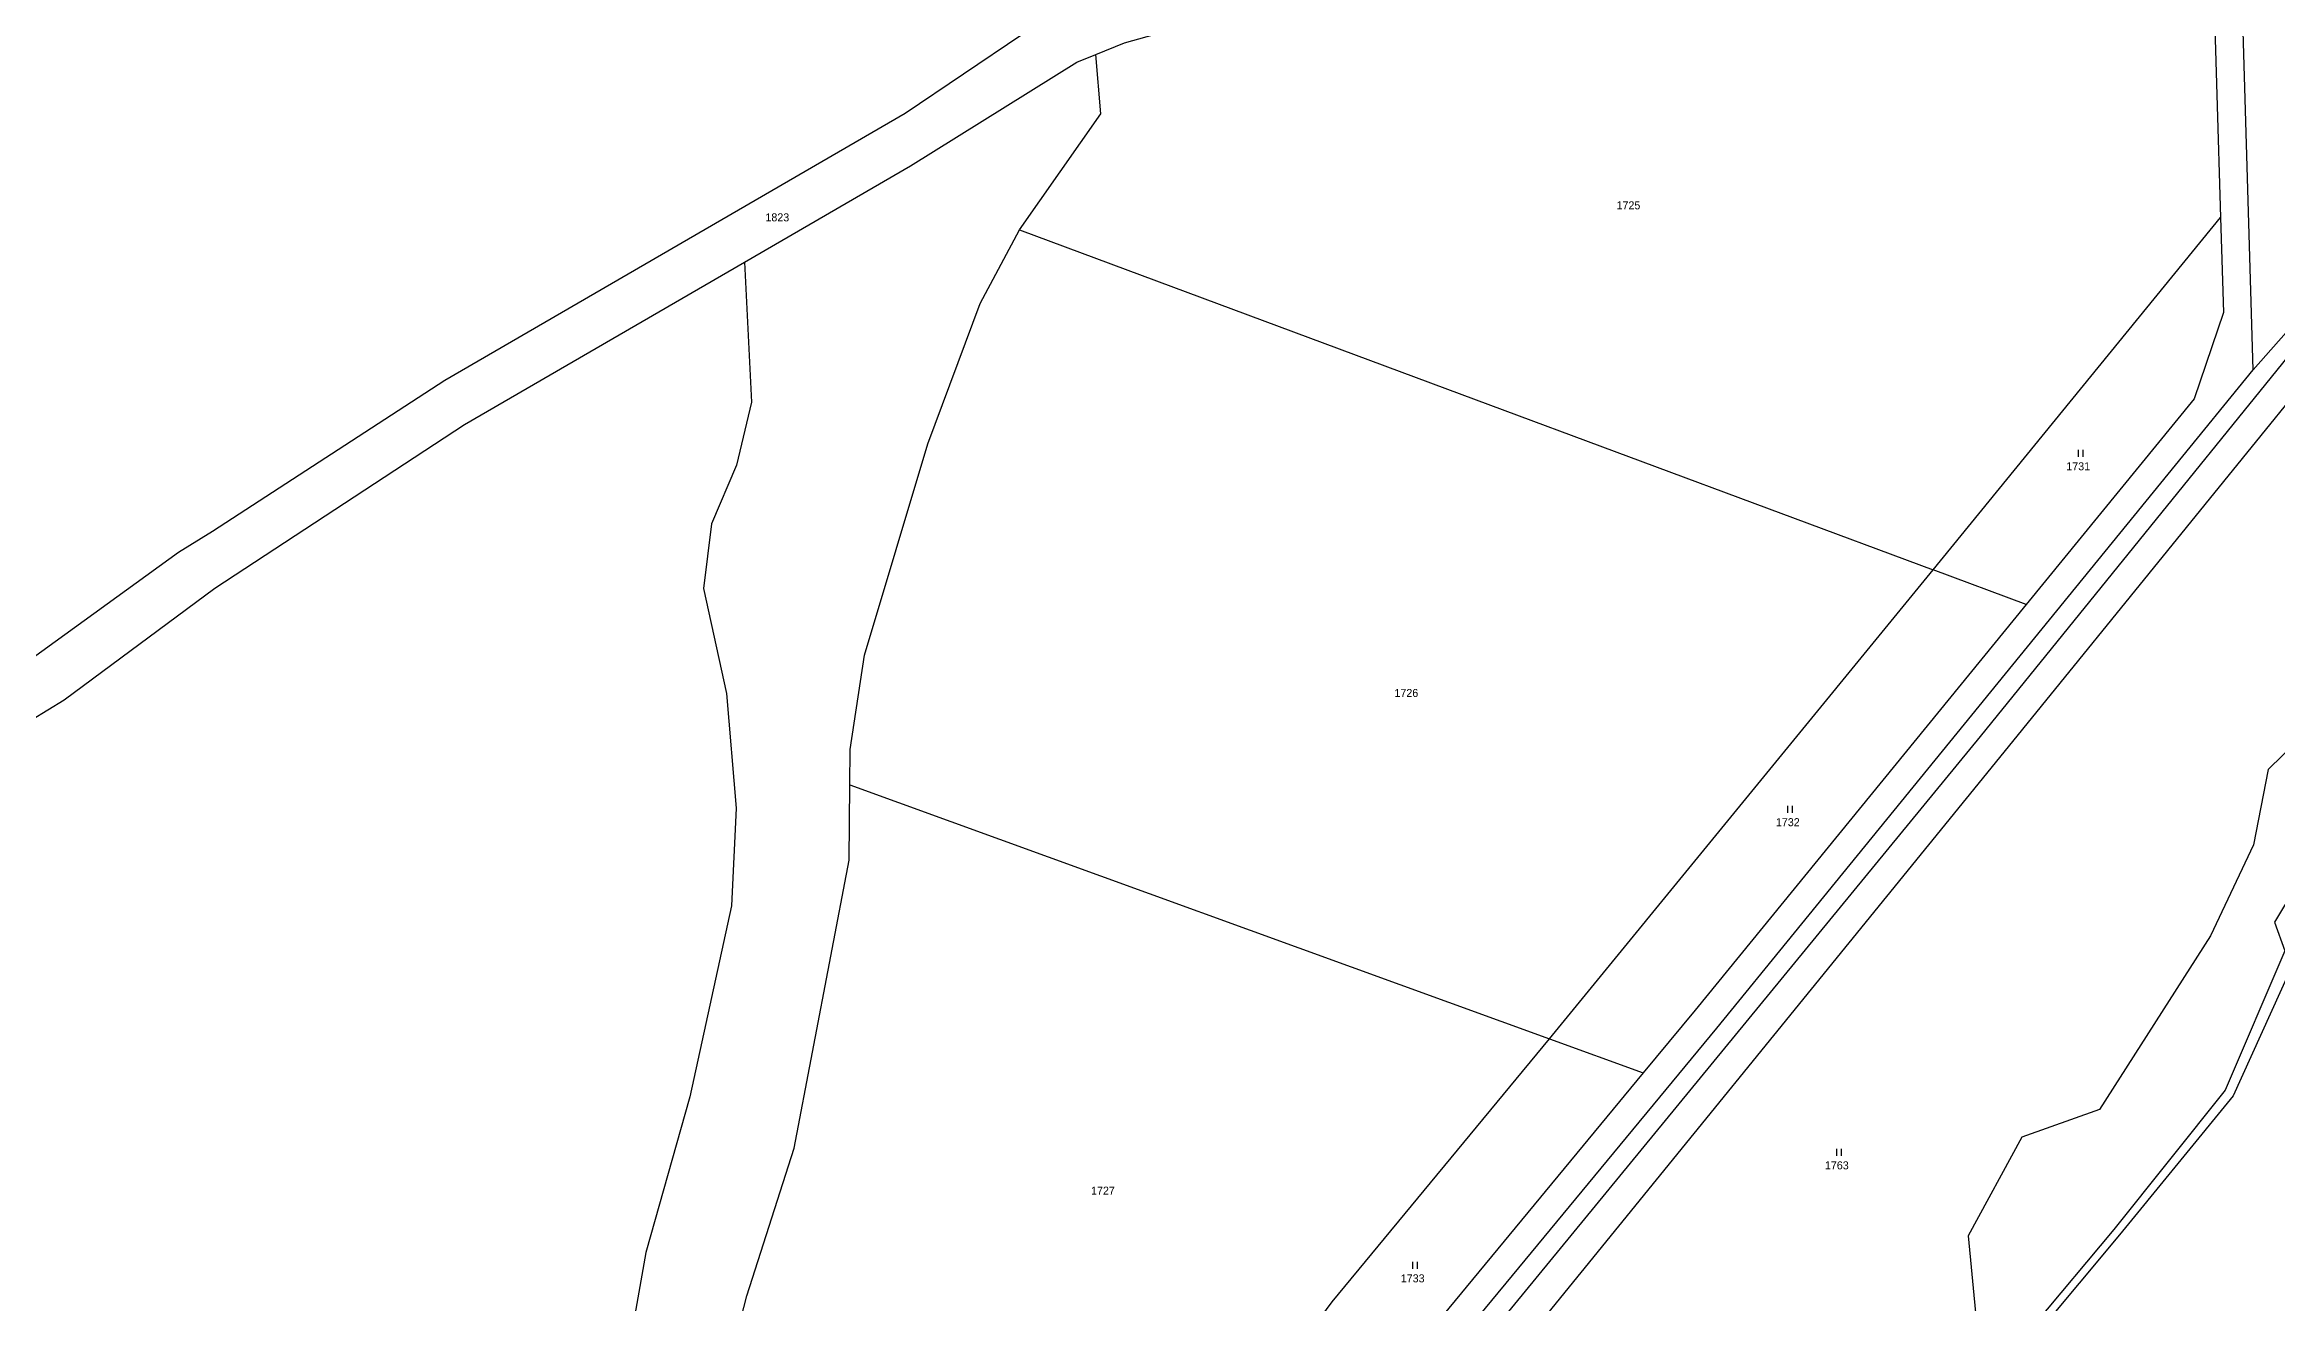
# Model space of a CAD drawing. Extents: x -820725 to -814908, y -1038210 to -1035296.
# Drawn here: x -816247.1 to -815772.8, y -1037378.9 to -1037111.7 of the extents above; entities that cross this region are included whole.
import ezdxf
from ezdxf.enums import TextEntityAlignment as Align

# ---------------------------------------------------------------- set-up
doc = ezdxf.new("R2010")
doc.units = 0
doc.header["$MEASUREMENT"] = 0
doc.linetypes.add('0_203_2', pattern=[0])
for name, color, linetype in [('18', 1, 'CONTINUOUS'), ('20302', 1, 'CONTINUOUS'), ('21900', 1, 'CONTINUOUS'), ('306', 1, 'CONTINUOUS')]:
    doc.layers.add(name, color=color, linetype=linetype)

# ---------------------------------------------------------------- blocks, each defined once
blk = doc.blocks.new('3_06$2')
at = {"layer": '306', "color": 255, "linetype": 'Continuous'}
for p, q in [((-0.51, 0), (-0.51, 1.5)), ((0.49, 0), (0.49, 1.5))]:
    blk.add_line(p, q, dxfattribs=at)

msp = doc.modelspace()

# ---------------------------------------------------------------- linework, layer by layer
at = {"layer": '20302', "color": 3, "linetype": '0_203_2'}
for p, q in [((-815768.02, -1037304.13), (-815782.04, -1037335.04)), ((-815782.04, -1037335.04), (-815806.17, -1037364.62)), ((-815806.17, -1037364.62), (-815823.29, -1037385.11))]:
    msp.add_line(p, q, dxfattribs=at)
at = {"layer": '21900', "color": 3, "linetype": 'Continuous'}
for p, q in [((-815777.74, -1037180.83), (-815781.05, -1037070.01)), ((-815845.8, -1037223.29), (-815784.71, -1037148.43)), ((-815927.32, -1037322.96), (-815845.8, -1037223.29)), ((-815826, -1037230.65), (-815845.8, -1037223.29)), ((-816075.93, -1037269), (-815927.32, -1037322.96)), ((-815927.32, -1037322.96), (-815907.37, -1037330.2))]:
    msp.add_line(p, q, dxfattribs=at)
for points in [[(-816030.35, -1037529.66), (-816026.11, -1037522.68), (-816005.05, -1037486.03), (-816000.61, -1037479.86), (-815979.45, -1037445.43), (-815945.51, -1037403.27), (-815830.67, -1037262.01), (-815714.45, -1037118.84), (-815707.41, -1037111.02), (-815693.67, -1037100.96), (-815672.05, -1037087.8), (-815639.13, -1037069.7), (-815627.32, -1037066.38), (-815607.38, -1037063.74)], [(-816023.71, -1037113.8), (-816017.63, -1037111.34), (-816001.39, -1037106.8), (-815989.54, -1037103.9), (-815942.18, -1037097.12), (-815878.76, -1037089.05), (-815838.63, -1037076.81), (-815792.92, -1037064.1)], [(-815792.92, -1037064.1), (-815787.05, -1037070.2), (-815784.71, -1037148.43)], [(-816039.45, -1037109.61), (-816064.18, -1037126.31), (-816162.03, -1037183.04), (-816211.41, -1037215.18), (-816218.61, -1037219.61), (-816262.87, -1037251.64), (-816284.98, -1037262.7)], [(-816098.31, -1037157.91), (-816063.07, -1037137.48), (-816027.7, -1037115.42), (-816023.71, -1037113.8)], [(-816039.9, -1037151.08), (-816022.66, -1037126.42), (-816023.71, -1037113.8)], [(-815721.46, -1037117.56), (-815835.78, -1037258.73), (-815949.61, -1037397.47), (-815971.86, -1037426.32), (-815987.27, -1037444.62), (-816002.29, -1037467.4), (-816009.9, -1037483.4), (-816049.84, -1037549.67), (-816069.56, -1037575.96), (-816175.15, -1037705.9), (-816186.64, -1037715.79), (-816198.99, -1037722.64)], [(-815721.46, -1037117.56), (-815747, -1037146), (-815777.74, -1037180.83)], [(-815784.71, -1037148.43), (-815784.11, -1037168.65), (-815790.33, -1037186.95), (-815826, -1037230.65)], [(-816075.93, -1037269), (-816075.86, -1037261.45), (-816072.88, -1037241.41), (-816059.36, -1037196.52), (-816048.27, -1037166.68), (-816039.9, -1037151.08)], [(-816039.9, -1037151.08), (-815942.85, -1037187.19), (-815845.8, -1037223.29)], [(-816641.27, -1037324.55), (-816626.43, -1037324.27), (-816549.97, -1037327.33), (-816491.62, -1037325.52), (-816386.64, -1037310.78), (-816352.31, -1037302.32), (-816325.56, -1037294.79), (-816260.3, -1037261.56), (-816242.93, -1037250.9), (-816210.87, -1037227.18), (-816157.87, -1037192.43), (-816098.31, -1037157.91)], [(-816098.31, -1037157.91), (-816096.86, -1037187.64), (-816100.06, -1037201.04), (-816105.34, -1037213.54), (-816107.03, -1037227.28), (-816102.19, -1037249.6), (-816100.11, -1037273.92), (-816101.13, -1037294.72), (-816109.96, -1037335.27), (-816119.34, -1037368.32), (-816129.8, -1037427.67), (-816150.03, -1037511.82), (-816152.2, -1037532.32), (-816168.1, -1037583.14), (-816197.92, -1037646.9), (-816202.95, -1037661.72)], [(-816205.93, -1037683.13), (-816194.64, -1037674.73), (-816186.43, -1037680.52), (-816174.38, -1037687.52), (-816156.53, -1037667.33), (-816108, -1037615), (-816079.09, -1037581.02), (-816043.46, -1037532.39), (-816004.25, -1037464.16), (-815952.99, -1037394.87), (-815891.72, -1037320.67), (-815777.74, -1037180.83)], [(-815826, -1037230.65), (-815896.35, -1037316.86), (-815907.37, -1037330.2)], [(-815756.24, -1037247.83), (-815774.56, -1037265.72), (-815777.71, -1037281.76), (-815786.87, -1037301.09), (-815810.4, -1037337.96), (-815826.9, -1037343.86), (-815838.34, -1037364.81), (-815836.64, -1037382.57), (-815839.81, -1037394.24), (-815844.86, -1037399.98), (-815851.4, -1037413.36), (-815872.11, -1037434.11), (-815876.79, -1037443.16), (-815887.07, -1037452.8), (-815889.85, -1037467.34), (-815887.83, -1037475.66), (-815887.59, -1037496.47)], [(-816100.4, -1037387.46), (-816097.86, -1037377.54), (-816087.77, -1037346.18), (-816076.09, -1037284.99), (-816075.93, -1037269)], [(-815764.22, -1037283.21), (-815773.23, -1037298.15), (-815771.06, -1037304.23), (-815783.71, -1037333.83), (-815807.39, -1037363.46), (-815824.45, -1037383.85)], [(-816005.38, -1037421.97), (-815973.48, -1037378.85), (-815927.32, -1037322.96)], [(-815907.37, -1037330.2), (-815957.72, -1037391.18), (-815985.77, -1037429.09)]]:
    msp.add_lwpolyline(points, dxfattribs=at)

# ---------------------------------------------------------------- block references
at = {"layer": '306', "color": 0, "linetype": 'ByBlock'}
for p in [(-815814.41, -1037199.3), (-815876.12, -1037274.92), (-815865.71, -1037347.83), (-815955.84, -1037371.84)]:
    msp.add_blockref('3_06$2', p, dxfattribs=at)

# ---------------------------------------------------------------- texts
at = {"layer": '18', "color": 255, "linetype": 'Continuous'}
for s, p in [('1823', (-816091.37, -1037148.4)), ('1725', (-815910.52, -1037145.85)), ('1731', (-815814.95, -1037201.3)), ('1726', (-815957.71, -1037249.46)), ('1732', (-815876.66, -1037276.92)), ('1763', (-815866.24, -1037349.83)), ('1727', (-816022.18, -1037355.21)), ('1733', (-815956.37, -1037373.84))]:
    msp.add_text(s, height=1.7, dxfattribs=at).set_placement(p, align=Align.MIDDLE_CENTER)

doc.saveas('drawing.dxf')
